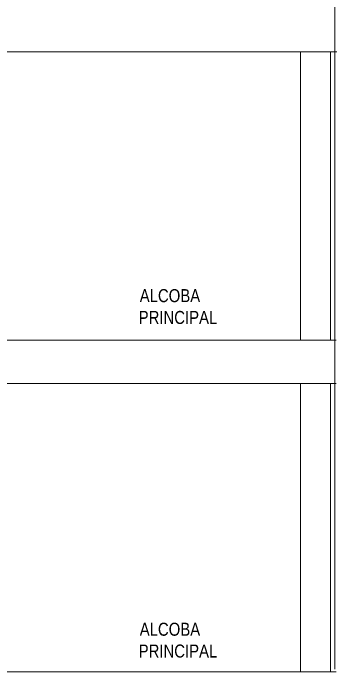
# Model space of a CAD drawing. Extents: x 1270 to 1442, y 932 to 1016.
# Drawn here: x 1433.96 to 1436.94, y 981.31 to 987.39 of the extents above; entities that cross this region are included whole.
import ezdxf

# ---------------------------------------------------------------- set-up
doc = ezdxf.new("R2010")
doc.units = 0
doc.header["$MEASUREMENT"] = 0
doc.layers.add('arquitecturapasito', color=252, linetype='Continuous', lineweight=5)
doc.styles.add('MtXpl_Arial_Narrow', font='')
doc.styles.get('MtXpl_Arial_Narrow').set_extended_font_data('Arial Narrow')

msp = doc.modelspace()

# ---------------------------------------------------------------- linework, layer by layer
at = {"layer": 'arquitecturapasito', "color": 252, "linetype": 'Continuous'}
msp.add_line((1436.9275, 997.6375), (1436.9268, 981.3375), dxfattribs=at)
at = {"layer": 'arquitecturapasito', "color": 252}
for p, q in [((1422.598, 987.034), (1436.9442, 987.034)), ((1436.6098, 984.374), (1436.6098, 987.034)), ((1436.8856, 984.374), (1436.8856, 987.034)), ((1422.598, 984.374), (1436.939, 984.374)), ((1422.6053, 983.974), (1436.939, 983.974)), ((1436.6098, 981.314), (1436.6098, 983.974)), ((1436.8856, 981.314), (1436.8856, 983.974)), ((1422.7147, 981.314), (1436.939, 981.314))]:
    msp.add_line(p, q, dxfattribs=at)

# ---------------------------------------------------------------- texts
at = {"layer": 'arquitecturapasito', "color": 252, "style": 'MtXpl_Arial_Narrow'}
for s, p in [('ALCOBA', (1435.1249, 984.7242)), ('PRINCIPAL', (1435.1151, 984.5231)), ('ALCOBA', (1435.1249, 981.6469)), ('PRINCIPAL', (1435.1151, 981.4458))]:
    msp.add_text(s, height=0.12, dxfattribs=at).set_placement(p)

doc.saveas('drawing.dxf')
